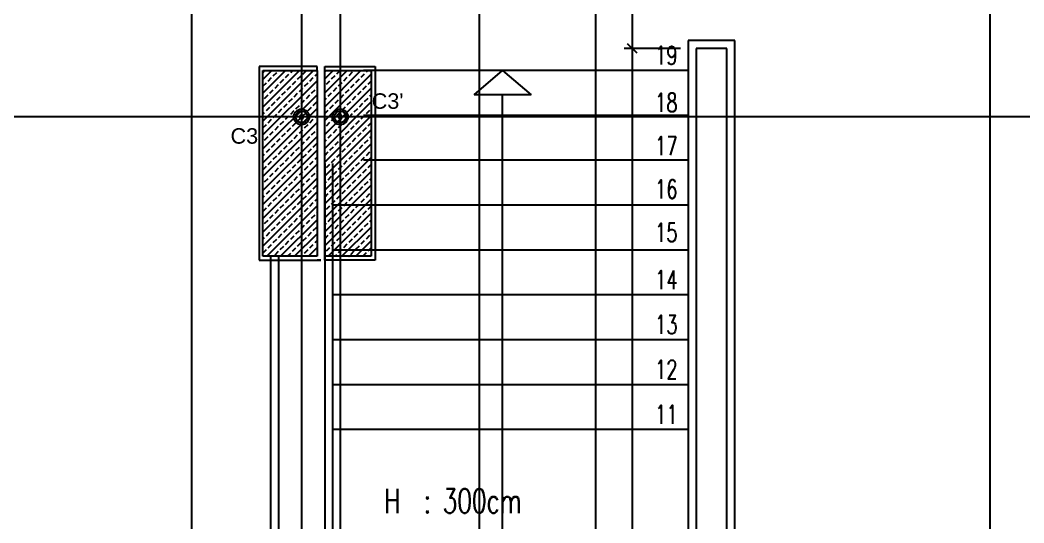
# Model space of a CAD drawing. Header units: millimetres. Extents: x 43168.9 to 43194.6, y -25545.1 to -25543.4.
# Drawn here: x 43172.8725 to 43173.0023, y -25544.1564 to -25544.0914 of the extents above; entities that cross this region are included whole.
import ezdxf
from ezdxf.enums import TextEntityAlignment as Align

# ---------------------------------------------------------------- set-up
doc = ezdxf.new("R2010")
doc.units = ezdxf.units.MM
doc.header["$LTSCALE"] = 200
doc.linetypes.add('DASHDOT', pattern=[1, 0.5, -0.25, 0, -0.25])
doc.linetypes.add('DASHDOT2', pattern=[0.5, 0.25, -0.125, 0, -0.125])
for name, color, linetype in [('aks_sgh', 5, 'DASHDOT2'), ('duv_sgh', 4, 'Continuous'), ('kesitcizgisi_sgh', 22, 'Continuous'), ('kolon-b.a_sgh', 6, 'Continuous'), ('merdi_sgh', 3, 'Continuous'), ('olcuic_sgh', 183, 'Continuous'), ('sembol_sgh', 8, 'Continuous'), ('siva_sgh', 145, 'Continuous'), ('tarama-betonarme_sgh', 223, 'Continuous'), ('yazi-merdi_sgh', 9, 'Continuous')]:
    doc.layers.add(name, color=color, linetype=linetype)
doc.styles.add('1-200', font='arial.ttf', dxfattribs={"height": 60})
doc.styles.add('text3', font='simplex8.shx', dxfattribs={"width": 0.7})

msp = doc.modelspace()

# ---------------------------------------------------------------- hatches: boundary and pattern name
h = msp.add_hatch(color=256)
edge = h.paths.add_edge_path()
edge.add_arc((43172.90888, -25544.10392), 0.001, 0, 360)
edge = h.paths.add_edge_path(flags=16)
edge.add_arc((43172.90888, -25544.10392), 0.00075, 0, 360)
h = msp.add_hatch(color=256)
edge = h.paths.add_edge_path()
edge.add_arc((43172.91388, -25544.10392), 0.001, 0, 360)
edge = h.paths.add_edge_path(flags=16)
edge.add_arc((43172.91388, -25544.10392), 0.00075, 0, 360)

# ---------------------------------------------------------------- linework, layer by layer
at = {"color": 0, "linetype": 'ByBlock', "lineweight": -2}
for p, q in [((43172.95101, -25544.09446), (43172.95221, -25544.09566)), ((43172.95221, -25544.09566), (43172.95101, -25544.09446)), ((43172.90908, -25544.10372), (43172.90868, -25544.10372)), ((43172.90868, -25544.10372), (43172.90868, -25544.10412)), ((43172.90868, -25544.10412), (43172.90908, -25544.10412)), ((43172.90895, -25544.10385), (43172.90881, -25544.10399)), ((43172.90895, -25544.10399), (43172.90881, -25544.10385)), ((43172.90908, -25544.10412), (43172.90908, -25544.10372)), ((43172.91408, -25544.10372), (43172.91368, -25544.10372)), ((43172.91368, -25544.10372), (43172.91368, -25544.10412)), ((43172.91368, -25544.10412), (43172.91408, -25544.10412)), ((43172.91395, -25544.10385), (43172.91381, -25544.10399)), ((43172.91395, -25544.10399), (43172.91381, -25544.10385)), ((43172.91408, -25544.10412), (43172.91408, -25544.10372))]:
    msp.add_line(p, q, dxfattribs=at)
at = {"color": 0}
for p, q in [((43172.9312, -25544.10107), (43172.93488, -25544.09792)), ((43172.93488, -25544.09792), (43172.93855, -25544.10107)), ((43172.93855, -25544.10107), (43172.9312, -25544.10107))]:
    msp.add_line(p, q, dxfattribs=at)
at = {"color": 0, "linetype": 'Continuous', "lineweight": -2}
for centre, radius in [((43172.90888, -25544.10392), 0.001), ((43172.90888, -25544.10392), 0.00075), ((43172.91388, -25544.10392), 0.001), ((43172.91388, -25544.10392), 0.00075)]:
    msp.add_circle(centre, radius, dxfattribs=at)
at = {"layer": 'aks_sgh'}
for p, q in [((43172.90888, -25543.74092), (43172.90888, -25544.60992)), ((43172.91388, -25543.74092), (43172.91388, -25544.60992)), ((43172.94688, -25543.74092), (43172.94688, -25544.60992)), ((43173.44688, -25544.10392), (43172.64488, -25544.10392))]:
    msp.add_line(p, q, dxfattribs=at)
at = {"layer": 'duv_sgh'}
for p, q in [((43172.99788, -25544.04392), (43172.99788, -25544.09506)), ((43172.99788, -25544.09506), (43172.99788, -25544.25292))]:
    msp.add_line(p, q, dxfattribs=at)
at = {"layer": 'kesitcizgisi_sgh', "linetype": 'DASHDOT'}
msp.add_line((43172.93188, -25544.61379), (43172.93188, -25543.80816), dxfattribs=at)
at = {"layer": 'kolon-b.a_sgh'}
for p, q in [((43172.90388, -25544.09792), (43172.91088, -25544.09792)), ((43172.90388, -25544.12192), (43172.90388, -25544.09792)), ((43172.91088, -25544.09792), (43172.91088, -25544.12192)), ((43172.91188, -25544.09792), (43172.91788, -25544.09792)), ((43172.91188, -25544.12192), (43172.91188, -25544.09792)), ((43172.91788, -25544.09792), (43172.91788, -25544.12192)), ((43172.91088, -25544.12192), (43172.90388, -25544.12192)), ((43172.91788, -25544.12192), (43172.91188, -25544.12192))]:
    msp.add_line(p, q, dxfattribs=at)
at = {"layer": 'merdi_sgh'}
for p, q in [((43172.96488, -25544.09406), (43172.95888, -25544.09406)), ((43172.95888, -25544.09406), (43172.95888, -25544.15842)), ((43172.96488, -25544.15496), (43172.96488, -25544.09406)), ((43172.96388, -25544.09506), (43172.95988, -25544.09506)), ((43172.95988, -25544.09506), (43172.95988, -25544.15785)), ((43172.96388, -25544.15554), (43172.96388, -25544.09506)), ((43172.95888, -25544.09792), (43172.91688, -25544.09792)), ((43172.95888, -25544.10372), (43172.91688, -25544.10372)), ((43172.91188, -25544.10992), (43172.91188, -25544.19564)), ((43172.91288, -25544.10992), (43172.91288, -25544.19507)), ((43172.95888, -25544.10952), (43172.91688, -25544.10952)), ((43172.95888, -25544.11532), (43172.91288, -25544.11532)), ((43172.95888, -25544.12112), (43172.91288, -25544.12112)), ((43172.90488, -25544.12192), (43172.90488, -25544.19969)), ((43172.90588, -25544.12192), (43172.90588, -25544.19911)), ((43172.95888, -25544.12692), (43172.91288, -25544.12692)), ((43172.95888, -25544.13272), (43172.91288, -25544.13272)), ((43172.95888, -25544.13852), (43172.91288, -25544.13852)), ((43172.95888, -25544.14432), (43172.91288, -25544.14432)), ((43172.96388, -25544.16562), (43172.96388, -25544.15554)), ((43172.96488, -25544.16504), (43172.96488, -25544.15496))]:
    msp.add_line(p, q, dxfattribs=at)
at = {"layer": 'olcuic_sgh'}
for p, q in [((43172.89465, -25544.00567), (43172.89465, -25544.54617)), ((43172.95161, -25544.04367), (43172.95161, -25544.09531)), ((43172.95788, -25544.09506), (43172.95061, -25544.09506)), ((43172.95788, -25544.09506), (43172.95061, -25544.09506)), ((43172.95161, -25544.09481), (43172.95161, -25544.25437))]:
    msp.add_line(p, q, dxfattribs=at)
at = {"layer": 'sembol_sgh'}
msp.add_line((43172.93488, -25544.18352), (43172.93488, -25544.10107), dxfattribs=at)
at = {"layer": 'siva_sgh'}
for p, q in [((43172.91088, -25544.09742), (43172.90338, -25544.09742)), ((43172.90338, -25544.09742), (43172.90338, -25544.12242)), ((43172.91088, -25544.09792), (43172.91088, -25544.09742)), ((43172.91188, -25544.09792), (43172.91188, -25544.09742)), ((43172.91188, -25544.09742), (43172.91838, -25544.09742)), ((43172.91838, -25544.09742), (43172.91838, -25544.12242)), ((43172.90338, -25544.12242), (43172.91138, -25544.12242)), ((43172.91138, -25544.12242), (43172.91088, -25544.12242)), ((43172.91138, -25544.12242), (43172.91138, -25544.12242)), ((43172.91188, -25544.12242), (43172.91188, -25544.12192)), ((43172.91838, -25544.12242), (43172.91188, -25544.12242))]:
    msp.add_line(p, q, dxfattribs=at)
at = {"layer": 'tarama-betonarme_sgh'}
for p, q in [((43172.90388, -25544.09907), (43172.90503, -25544.09792)), ((43172.90388, -25544.10086), (43172.90682, -25544.09792)), ((43172.90388, -25544.10266), (43172.90862, -25544.09792)), ((43172.90388, -25544.10446), (43172.91042, -25544.09792)), ((43172.90388, -25544.09817), (43172.90411, -25544.09794)), ((43172.90523, -25544.09861), (43172.90568, -25544.09817)), ((43172.9059, -25544.09794), (43172.90593, -25544.09792)), ((43172.9068, -25544.09884), (43172.90725, -25544.09839)), ((43172.90748, -25544.09817), (43172.90772, -25544.09792)), ((43172.90905, -25544.09839), (43172.9095, -25544.09794)), ((43172.91062, -25544.09861), (43172.91088, -25544.09835)), ((43172.91188, -25544.09901), (43172.91297, -25544.09792)), ((43172.91188, -25544.1008), (43172.91476, -25544.09792)), ((43172.91188, -25544.1026), (43172.91656, -25544.09792)), ((43172.91188, -25544.09811), (43172.91207, -25544.09792)), ((43172.91188, -25544.1044), (43172.91788, -25544.0984)), ((43172.91345, -25544.09834), (43172.91387, -25544.09792)), ((43172.91502, -25544.09856), (43172.91547, -25544.09811)), ((43172.91659, -25544.09879), (43172.91704, -25544.09834)), ((43172.91726, -25544.09811), (43172.91746, -25544.09792)), ((43172.90388, -25544.10625), (43172.91088, -25544.09925)), ((43172.90388, -25544.09996), (43172.90433, -25544.09951)), ((43172.90456, -25544.09929), (43172.90501, -25544.09884)), ((43172.90546, -25544.10019), (43172.9059, -25544.09974)), ((43172.90613, -25544.09951), (43172.90658, -25544.09906)), ((43172.9077, -25544.09974), (43172.90815, -25544.09929)), ((43172.90837, -25544.09906), (43172.90882, -25544.09861)), ((43172.90927, -25544.09996), (43172.90972, -25544.09951)), ((43172.90995, -25544.09929), (43172.91039, -25544.09884)), ((43172.9121, -25544.09968), (43172.91255, -25544.09924)), ((43172.91277, -25544.09901), (43172.91322, -25544.09856)), ((43172.91367, -25544.09991), (43172.91412, -25544.09946)), ((43172.91435, -25544.09924), (43172.91479, -25544.09879)), ((43172.91524, -25544.10013), (43172.91569, -25544.09968)), ((43172.91592, -25544.09946), (43172.91637, -25544.09901)), ((43172.91749, -25544.09968), (43172.91788, -25544.09929)), ((43172.90388, -25544.10805), (43172.91088, -25544.10105)), ((43172.90478, -25544.10086), (43172.90523, -25544.10041)), ((43172.90635, -25544.10108), (43172.9068, -25544.10064)), ((43172.90703, -25544.10041), (43172.90748, -25544.09996)), ((43172.90792, -25544.10131), (43172.90837, -25544.10086)), ((43172.9086, -25544.10064), (43172.90905, -25544.10019)), ((43172.91017, -25544.10086), (43172.91062, -25544.10041)), ((43172.91084, -25544.10019), (43172.91088, -25544.10015)), ((43172.91188, -25544.10619), (43172.91788, -25544.10019)), ((43172.91233, -25544.10126), (43172.91277, -25544.10081)), ((43172.913, -25544.10058), (43172.91345, -25544.10013)), ((43172.9139, -25544.10148), (43172.91435, -25544.10103)), ((43172.91457, -25544.10081), (43172.91502, -25544.10036)), ((43172.91614, -25544.10103), (43172.91659, -25544.10058)), ((43172.91682, -25544.10036), (43172.91726, -25544.09991)), ((43172.90388, -25544.10176), (43172.90388, -25544.10176)), ((43172.90411, -25544.10153), (43172.90456, -25544.10108)), ((43172.90501, -25544.10243), (43172.90546, -25544.10198)), ((43172.90568, -25544.10176), (43172.90613, -25544.10131)), ((43172.90658, -25544.10266), (43172.90703, -25544.10221)), ((43172.90725, -25544.10198), (43172.9077, -25544.10153)), ((43172.90882, -25544.10221), (43172.90927, -25544.10176)), ((43172.9095, -25544.10153), (43172.90995, -25544.10108)), ((43172.91039, -25544.10243), (43172.91084, -25544.10198)), ((43172.91188, -25544.1017), (43172.9121, -25544.10148)), ((43172.91188, -25544.10799), (43172.91788, -25544.10199)), ((43172.91322, -25544.10215), (43172.91367, -25544.1017)), ((43172.91479, -25544.10238), (43172.91524, -25544.10193)), ((43172.91547, -25544.1017), (43172.91592, -25544.10126)), ((43172.91637, -25544.1026), (43172.91682, -25544.10215)), ((43172.91704, -25544.10193), (43172.91749, -25544.10148)), ((43172.91771, -25544.10126), (43172.91788, -25544.10109)), ((43172.90388, -25544.10984), (43172.91088, -25544.10284)), ((43172.90388, -25544.10356), (43172.90411, -25544.10333)), ((43172.90433, -25544.10311), (43172.90478, -25544.10266)), ((43172.90523, -25544.104), (43172.90568, -25544.10355)), ((43172.9059, -25544.10333), (43172.90635, -25544.10288)), ((43172.90748, -25544.10355), (43172.90792, -25544.10311)), ((43172.90815, -25544.10288), (43172.9086, -25544.10243)), ((43172.90905, -25544.10378), (43172.9095, -25544.10333)), ((43172.90972, -25544.10311), (43172.91017, -25544.10266)), ((43172.91188, -25544.1035), (43172.91233, -25544.10305)), ((43172.91255, -25544.10283), (43172.913, -25544.10238)), ((43172.91345, -25544.10373), (43172.9139, -25544.10328)), ((43172.91412, -25544.10305), (43172.91457, -25544.1026)), ((43172.91502, -25544.10395), (43172.91547, -25544.1035)), ((43172.91569, -25544.10328), (43172.91614, -25544.10283)), ((43172.91726, -25544.1035), (43172.91771, -25544.10305)), ((43172.90388, -25544.11164), (43172.91088, -25544.10464)), ((43172.90388, -25544.10535), (43172.90433, -25544.1049)), ((43172.90456, -25544.10468), (43172.90501, -25544.10423)), ((43172.90613, -25544.1049), (43172.90658, -25544.10445)), ((43172.9068, -25544.10423), (43172.90725, -25544.10378)), ((43172.9077, -25544.10513), (43172.90815, -25544.10468)), ((43172.90837, -25544.10445), (43172.90882, -25544.104)), ((43172.90927, -25544.10535), (43172.90972, -25544.1049)), ((43172.90995, -25544.10468), (43172.91039, -25544.10423)), ((43172.91062, -25544.104), (43172.91088, -25544.10374)), ((43172.91188, -25544.10978), (43172.91788, -25544.10378)), ((43172.9121, -25544.10507), (43172.91255, -25544.10462)), ((43172.91277, -25544.1044), (43172.91322, -25544.10395)), ((43172.91367, -25544.1053), (43172.91412, -25544.10485)), ((43172.91435, -25544.10462), (43172.91479, -25544.10417)), ((43172.91592, -25544.10485), (43172.91637, -25544.1044)), ((43172.91659, -25544.10417), (43172.91704, -25544.10373)), ((43172.91749, -25544.10507), (43172.91788, -25544.10468)), ((43172.90478, -25544.10625), (43172.90523, -25544.1058)), ((43172.90546, -25544.10557), (43172.9059, -25544.10513)), ((43172.90635, -25544.10647), (43172.9068, -25544.10602)), ((43172.90703, -25544.1058), (43172.90748, -25544.10535)), ((43172.90792, -25544.1067), (43172.90837, -25544.10625)), ((43172.9086, -25544.10602), (43172.90905, -25544.10557)), ((43172.91017, -25544.10625), (43172.91062, -25544.1058)), ((43172.91084, -25544.10557), (43172.91088, -25544.10554)), ((43172.91188, -25544.11158), (43172.91788, -25544.10558)), ((43172.91233, -25544.10664), (43172.91277, -25544.1062)), ((43172.913, -25544.10597), (43172.91345, -25544.10552)), ((43172.91457, -25544.1062), (43172.91502, -25544.10575)), ((43172.91524, -25544.10552), (43172.91569, -25544.10507)), ((43172.91614, -25544.10642), (43172.91659, -25544.10597)), ((43172.91682, -25544.10575), (43172.91726, -25544.1053)), ((43172.90388, -25544.11344), (43172.91088, -25544.10644)), ((43172.90388, -25544.10715), (43172.90388, -25544.10715)), ((43172.90411, -25544.10692), (43172.90456, -25544.10647)), ((43172.90501, -25544.10782), (43172.90546, -25544.10737)), ((43172.90568, -25544.10715), (43172.90613, -25544.1067)), ((43172.90725, -25544.10737), (43172.9077, -25544.10692)), ((43172.90882, -25544.1076), (43172.90927, -25544.10715)), ((43172.9095, -25544.10692), (43172.90995, -25544.10647)), ((43172.91039, -25544.10782), (43172.91084, -25544.10737)), ((43172.91188, -25544.10709), (43172.9121, -25544.10687)), ((43172.91188, -25544.11338), (43172.91788, -25544.10738)), ((43172.91322, -25544.10754), (43172.91367, -25544.10709)), ((43172.9139, -25544.10687), (43172.91435, -25544.10642)), ((43172.91479, -25544.10777), (43172.91524, -25544.10732)), ((43172.91547, -25544.10709), (43172.91592, -25544.10664)), ((43172.91637, -25544.10799), (43172.91682, -25544.10754)), ((43172.91704, -25544.10732), (43172.91749, -25544.10687)), ((43172.91771, -25544.10664), (43172.91788, -25544.10648)), ((43172.90388, -25544.11523), (43172.91088, -25544.10823)), ((43172.90388, -25544.10895), (43172.90411, -25544.10872)), ((43172.90433, -25544.10849), (43172.90478, -25544.10804)), ((43172.9059, -25544.10872), (43172.90635, -25544.10827)), ((43172.90658, -25544.10804), (43172.90703, -25544.1076)), ((43172.90748, -25544.10894), (43172.90792, -25544.10849)), ((43172.90815, -25544.10827), (43172.9086, -25544.10782)), ((43172.90905, -25544.10917), (43172.9095, -25544.10872)), ((43172.90972, -25544.10849), (43172.91017, -25544.10804)), ((43172.91188, -25544.10889), (43172.91233, -25544.10844)), ((43172.91255, -25544.10822), (43172.913, -25544.10777)), ((43172.91345, -25544.10911), (43172.9139, -25544.10866)), ((43172.91412, -25544.10844), (43172.91457, -25544.10799)), ((43172.91569, -25544.10866), (43172.91614, -25544.10822)), ((43172.91726, -25544.10889), (43172.91771, -25544.10844)), ((43172.90388, -25544.11703), (43172.91088, -25544.11003)), ((43172.90456, -25544.11006), (43172.90501, -25544.10962)), ((43172.90523, -25544.10939), (43172.90568, -25544.10894)), ((43172.90613, -25544.11029), (43172.90658, -25544.10984)), ((43172.9068, -25544.10962), (43172.90725, -25544.10917)), ((43172.9077, -25544.11051), (43172.90815, -25544.11006)), ((43172.90837, -25544.10984), (43172.90882, -25544.10939)), ((43172.90995, -25544.11006), (43172.91039, -25544.10962)), ((43172.91062, -25544.10939), (43172.91088, -25544.10913)), ((43172.91188, -25544.11517), (43172.91788, -25544.10917)), ((43172.9121, -25544.11046), (43172.91255, -25544.11001)), ((43172.91277, -25544.10979), (43172.91322, -25544.10934)), ((43172.91435, -25544.11001), (43172.91479, -25544.10956)), ((43172.91502, -25544.10934), (43172.91547, -25544.10889)), ((43172.91592, -25544.11024), (43172.91637, -25544.10979)), ((43172.91659, -25544.10956), (43172.91704, -25544.10911)), ((43172.91749, -25544.11046), (43172.91788, -25544.11007)), ((43172.90388, -25544.11074), (43172.90433, -25544.11029)), ((43172.90478, -25544.11164), (43172.90523, -25544.11119)), ((43172.90546, -25544.11096), (43172.9059, -25544.11051)), ((43172.90635, -25544.11186), (43172.9068, -25544.11141)), ((43172.90703, -25544.11119), (43172.90748, -25544.11074)), ((43172.9086, -25544.11141), (43172.90905, -25544.11096)), ((43172.90927, -25544.11074), (43172.90972, -25544.11029)), ((43172.91017, -25544.11164), (43172.91062, -25544.11119)), ((43172.91084, -25544.11096), (43172.91088, -25544.11093)), ((43172.91188, -25544.11697), (43172.91788, -25544.11097)), ((43172.913, -25544.11136), (43172.91345, -25544.11091)), ((43172.91367, -25544.11069), (43172.91412, -25544.11024)), ((43172.91457, -25544.11158), (43172.91502, -25544.11113)), ((43172.91524, -25544.11091), (43172.91569, -25544.11046)), ((43172.91614, -25544.11181), (43172.91659, -25544.11136)), ((43172.91682, -25544.11113), (43172.91726, -25544.11069)), ((43172.90388, -25544.11883), (43172.91088, -25544.11183)), ((43172.90388, -25544.11254), (43172.90388, -25544.11253)), ((43172.90411, -25544.11231), (43172.90456, -25544.11186)), ((43172.90568, -25544.11253), (43172.90613, -25544.11209)), ((43172.90725, -25544.11276), (43172.9077, -25544.11231)), ((43172.90792, -25544.11209), (43172.90837, -25544.11164)), ((43172.90882, -25544.11298), (43172.90927, -25544.11253)), ((43172.9095, -25544.11231), (43172.90995, -25544.11186)), ((43172.91188, -25544.11248), (43172.9121, -25544.11226)), ((43172.91233, -25544.11203), (43172.91277, -25544.11158)), ((43172.91322, -25544.11293), (43172.91367, -25544.11248)), ((43172.9139, -25544.11226), (43172.91435, -25544.11181)), ((43172.91479, -25544.11315), (43172.91524, -25544.11271)), ((43172.91547, -25544.11248), (43172.91592, -25544.11203)), ((43172.91704, -25544.11271), (43172.91749, -25544.11226)), ((43172.91771, -25544.11203), (43172.91788, -25544.11187)), ((43172.90388, -25544.12062), (43172.91088, -25544.11362)), ((43172.90433, -25544.11388), (43172.90478, -25544.11343)), ((43172.90501, -25544.11321), (43172.90546, -25544.11276)), ((43172.9059, -25544.11411), (43172.90635, -25544.11366)), ((43172.90658, -25544.11343), (43172.90703, -25544.11298)), ((43172.90748, -25544.11433), (43172.90792, -25544.11388)), ((43172.90815, -25544.11366), (43172.9086, -25544.11321)), ((43172.90972, -25544.11388), (43172.91017, -25544.11343)), ((43172.91039, -25544.11321), (43172.91084, -25544.11276)), ((43172.91188, -25544.11876), (43172.91788, -25544.11276)), ((43172.91188, -25544.11427), (43172.91233, -25544.11383)), ((43172.91255, -25544.1136), (43172.913, -25544.11315)), ((43172.91412, -25544.11383), (43172.91457, -25544.11338)), ((43172.91569, -25544.11405), (43172.91614, -25544.1136)), ((43172.91637, -25544.11338), (43172.91682, -25544.11293)), ((43172.91726, -25544.11428), (43172.91771, -25544.11383)), ((43172.90388, -25544.11434), (43172.90411, -25544.11411)), ((43172.90456, -25544.11545), (43172.90501, -25544.115)), ((43172.90523, -25544.11478), (43172.90568, -25544.11433)), ((43172.90613, -25544.11568), (43172.90658, -25544.11523)), ((43172.9068, -25544.115), (43172.90725, -25544.11455)), ((43172.90837, -25544.11523), (43172.90882, -25544.11478)), ((43172.90905, -25544.11455), (43172.9095, -25544.11411)), ((43172.90995, -25544.11545), (43172.91039, -25544.115)), ((43172.91062, -25544.11478), (43172.91088, -25544.11452)), ((43172.91188, -25544.12056), (43172.91788, -25544.11456)), ((43172.91277, -25544.11518), (43172.91322, -25544.11473)), ((43172.91345, -25544.1145), (43172.9139, -25544.11405)), ((43172.91435, -25544.1154), (43172.91479, -25544.11495)), ((43172.91502, -25544.11473), (43172.91547, -25544.11428)), ((43172.91592, -25544.11562), (43172.91637, -25544.11518)), ((43172.91659, -25544.11495), (43172.91704, -25544.1145)), ((43172.90388, -25544.11613), (43172.90433, -25544.11568)), ((43172.90438, -25544.12192), (43172.91088, -25544.11542)), ((43172.90478, -25544.11702), (43172.90523, -25544.11658)), ((43172.90546, -25544.11635), (43172.9059, -25544.1159)), ((43172.90703, -25544.11658), (43172.90748, -25544.11613)), ((43172.9077, -25544.1159), (43172.90815, -25544.11545)), ((43172.9086, -25544.1168), (43172.90905, -25544.11635)), ((43172.90927, -25544.11613), (43172.90972, -25544.11568)), ((43172.91017, -25544.11702), (43172.91062, -25544.11658)), ((43172.91084, -25544.11635), (43172.91088, -25544.11632)), ((43172.9121, -25544.11585), (43172.91255, -25544.1154)), ((43172.91232, -25544.12192), (43172.91788, -25544.11636)), ((43172.913, -25544.11675), (43172.91345, -25544.1163)), ((43172.91367, -25544.11607), (43172.91412, -25544.11562)), ((43172.91457, -25544.11697), (43172.91502, -25544.11652)), ((43172.91524, -25544.1163), (43172.91569, -25544.11585)), ((43172.91682, -25544.11652), (43172.91726, -25544.11607)), ((43172.91749, -25544.11585), (43172.91788, -25544.11546)), ((43172.90388, -25544.11793), (43172.90388, -25544.11792)), ((43172.90411, -25544.1177), (43172.90456, -25544.11725)), ((43172.90568, -25544.11792), (43172.90613, -25544.11747)), ((43172.90617, -25544.12192), (43172.91088, -25544.11721)), ((43172.90635, -25544.11725), (43172.9068, -25544.1168)), ((43172.90725, -25544.11815), (43172.9077, -25544.1177)), ((43172.90792, -25544.11747), (43172.90837, -25544.11702)), ((43172.90882, -25544.11837), (43172.90927, -25544.11792)), ((43172.9095, -25544.1177), (43172.90995, -25544.11725)), ((43172.91188, -25544.11787), (43172.9121, -25544.11764)), ((43172.91233, -25544.11742), (43172.91277, -25544.11697)), ((43172.91322, -25544.11832), (43172.91367, -25544.11787)), ((43172.9139, -25544.11764), (43172.91435, -25544.1172)), ((43172.91547, -25544.11787), (43172.91592, -25544.11742)), ((43172.91614, -25544.1172), (43172.91659, -25544.11675)), ((43172.91704, -25544.11809), (43172.91749, -25544.11764)), ((43172.91771, -25544.11742), (43172.91788, -25544.11725)), ((43172.90433, -25544.11927), (43172.90478, -25544.11882)), ((43172.90501, -25544.1186), (43172.90546, -25544.11815)), ((43172.9059, -25544.11949), (43172.90635, -25544.11905)), ((43172.90658, -25544.11882), (43172.90703, -25544.11837)), ((43172.90797, -25544.12192), (43172.91088, -25544.11901)), ((43172.90815, -25544.11905), (43172.9086, -25544.1186)), ((43172.90972, -25544.11927), (43172.91017, -25544.11882)), ((43172.91039, -25544.1186), (43172.91084, -25544.11815)), ((43172.91188, -25544.11966), (43172.91233, -25544.11922)), ((43172.91255, -25544.11899), (43172.913, -25544.11854)), ((43172.91411, -25544.12192), (43172.91788, -25544.11815)), ((43172.91412, -25544.11922), (43172.91457, -25544.11877)), ((43172.91479, -25544.11854), (43172.91524, -25544.11809)), ((43172.91569, -25544.11944), (43172.91614, -25544.11899)), ((43172.91637, -25544.11877), (43172.91682, -25544.11832)), ((43172.91726, -25544.11967), (43172.91771, -25544.11922)), ((43172.90388, -25544.11972), (43172.90411, -25544.11949)), ((43172.90456, -25544.12084), (43172.90501, -25544.12039)), ((43172.90523, -25544.12017), (43172.90568, -25544.11972)), ((43172.9068, -25544.12039), (43172.90725, -25544.11994)), ((43172.90748, -25544.11972), (43172.90792, -25544.11927)), ((43172.90837, -25544.12062), (43172.90882, -25544.12017)), ((43172.90905, -25544.11994), (43172.9095, -25544.11949)), ((43172.90995, -25544.12084), (43172.91039, -25544.12039)), ((43172.91062, -25544.12017), (43172.91088, -25544.11991)), ((43172.91277, -25544.12056), (43172.91322, -25544.12011)), ((43172.91345, -25544.11989), (43172.9139, -25544.11944)), ((43172.91435, -25544.12079), (43172.91479, -25544.12034)), ((43172.91502, -25544.12011), (43172.91547, -25544.11967)), ((43172.91591, -25544.12192), (43172.91788, -25544.11995)), ((43172.91659, -25544.12034), (43172.91704, -25544.11989)), ((43172.90388, -25544.12151), (43172.90433, -25544.12107)), ((43172.90546, -25544.12174), (43172.9059, -25544.12129)), ((43172.90613, -25544.12107), (43172.90658, -25544.12062)), ((43172.90707, -25544.12192), (43172.90748, -25544.12151)), ((43172.9077, -25544.12129), (43172.90815, -25544.12084)), ((43172.90887, -25544.12192), (43172.90905, -25544.12174)), ((43172.90927, -25544.12151), (43172.90972, -25544.12107)), ((43172.90977, -25544.12192), (43172.91088, -25544.12081)), ((43172.91084, -25544.12174), (43172.91088, -25544.1217)), ((43172.9121, -25544.12124), (43172.91255, -25544.12079)), ((43172.91321, -25544.12192), (43172.91345, -25544.12169)), ((43172.91367, -25544.12146), (43172.91412, -25544.12101)), ((43172.91524, -25544.12169), (43172.91569, -25544.12124)), ((43172.91592, -25544.12101), (43172.91637, -25544.12056)), ((43172.91682, -25544.12191), (43172.91726, -25544.12146)), ((43172.91749, -25544.12124), (43172.91788, -25544.12085)), ((43172.9177, -25544.12192), (43172.91788, -25544.12174)), ((43172.91501, -25544.12192), (43172.91502, -25544.12191))]:
    msp.add_line(p, q, dxfattribs=at)

# ---------------------------------------------------------------- texts
at = {"layer": 'aks_sgh', "style": '1-200'}
for s, p in [("C3'", (43172.91795, -25544.10287)), ('C3', (43172.8997, -25544.10738))]:
    msp.add_text(s, height=0.002, rotation=0, dxfattribs=at).set_placement(p)
at = {"layer": 'yazi-merdi_sgh', "style": 'text3', "width": 0.7}
for s, p in [('19', (43172.95748, -25544.09716)), ('18', (43172.95748, -25544.10326)), ('17', (43172.95748, -25544.10886)), ('16', (43172.95748, -25544.11446)), ('15', (43172.95748, -25544.12006)), ('14', (43172.95748, -25544.12616)), ('13', (43172.95748, -25544.13196)), ('12', (43172.95748, -25544.13776)), ('11', (43172.95748, -25544.14356))]:
    msp.add_text(s, height=0.0024, dxfattribs=at).set_placement(p, align=Align.RIGHT)
msp.add_text('H  : 300cm', height=0.00315, dxfattribs=at).set_placement((43172.91957, -25544.15511))

doc.saveas('drawing.dxf')
